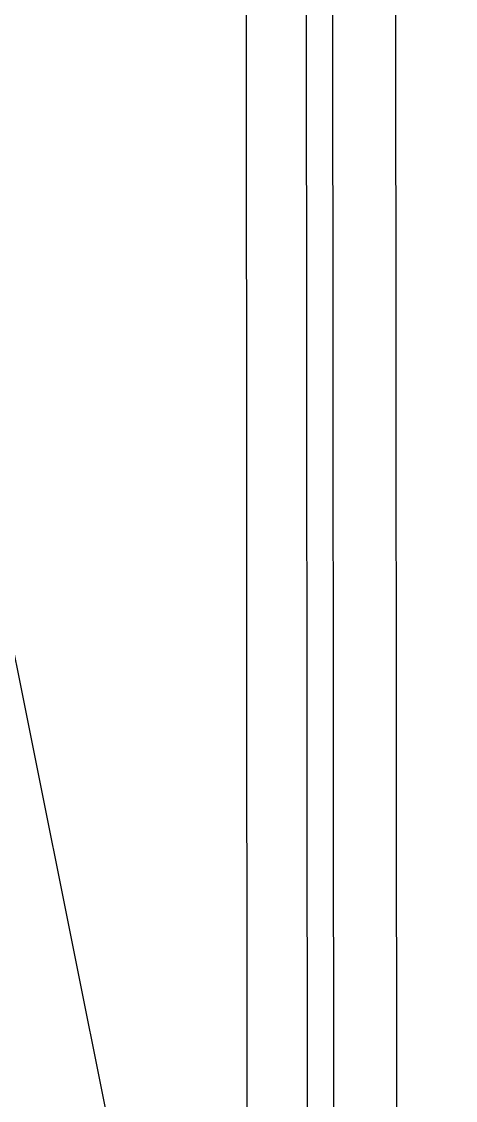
# Model space of a CAD drawing. Extents: x 104.513 to 104.5295, y 28.4567 to 28.4663.
# Drawn here: x 104.51298448 to 104.51298658, y 28.46202165 to 28.46202688 of the extents above; entities that cross this region are included whole.
import ezdxf

# ---------------------------------------------------------------- set-up
doc = ezdxf.new("R2010")
doc.units = 0
doc.header["$MEASUREMENT"] = 0
doc.layers.add('Iso-height_Area', color=7, linetype='Continuous')

msp = doc.modelspace()

# ---------------------------------------------------------------- linework, layer by layer
at = {"layer": 'Iso-height_Area', "color": 0}
for points in [[(104.5129823685, 28.4661489827, 418), (104.5129865915, 28.4617106342, 418), (104.5129990923, 28.4616849584, 418), (104.5130248044, 28.4616795124, 418), (104.5131354604, 28.4616909098, 418), (104.5132283929, 28.4616771592, 418), (104.5133548897, 28.4615962278, 418), (104.5133548897, 28.4615962278, 418), (104.513643118, 28.4613463138, 418), (104.513716881, 28.4611697703, 418), (104.5137516876, 28.4611245082, 418), (104.5137962941, 28.4610886002, 418), (104.513892904, 28.4610594569, 418), (104.5139750974, 28.4610570859, 418), (104.5141101308, 28.4610828376, 418), (104.5149688881, 28.4613509777, 418), (104.5151443775, 28.4614596292, 418), (104.5153911832, 28.4617049187, 418), (104.5156464498, 28.4618660026, 418), (104.5159854537, 28.4622716345, 418), (104.5160716282, 28.4623504133, 418), (104.5162105358, 28.462438276, 418)], [(104.5129823685, 28.4661489827, 420), (104.5129860667, 28.461780276, 420), (104.5129980427, 28.4617369678, 420), (104.5130269077, 28.461722347, 420), (104.5131504972, 28.4617278146, 420), (104.5132614506, 28.4617020576, 420), (104.5134114865, 28.4615962278, 420), (104.5134114865, 28.4615962278, 420), (104.5137024357, 28.4613561356, 420), (104.5137890594, 28.4611608164, 420), (104.5138381066, 28.4611212438, 420), (104.513913515, 28.4610939222, 420), (104.5140870926, 28.4611070512, 420), (104.5148521639, 28.4613441078, 420), (104.5149708983, 28.4613915584, 420), (104.5151238503, 28.4614860367, 420), (104.5153722906, 28.4617332942, 420), (104.5155480494, 28.4618376661, 420), (104.5156234182, 28.4618965984, 420), (104.5159623632, 28.4623006342, 420), (104.516047521, 28.4623810858, 420), (104.5161665453, 28.4624563402, 420)], [(104.5129823685, 28.4661489827, 424), (104.5129861282, 28.4618638133, 424), (104.5129981657, 28.4618212093, 424), (104.5130265593, 28.4618053626, 424), (104.5131876746, 28.4618012185, 424), (104.5133133447, 28.4617615458, 424), (104.5135266012, 28.4615962278, 424), (104.5135266012, 28.4615962278, 424), (104.5137996809, 28.4614197185, 424), (104.5138325164, 28.4613744967, 424), (104.5138967736, 28.4612260356, 424), (104.5139406549, 28.4611879273, 424), (104.5139935076, 28.4611736485, 424), (104.5141051917, 28.4611809553, 424), (104.514264499, 28.4612228119, 424), (104.5149219454, 28.4614441145, 424), (104.5150787145, 28.4615343999, 424), (104.5152920402, 28.4617532646, 424), (104.5154697764, 28.4618597413, 424), (104.5155772937, 28.4619421757, 424), (104.5157685685, 28.4621658696, 424), (104.5159447328, 28.4624115723, 424), (104.5160816124, 28.462505964, 424), (104.5164280368, 28.4626592366, 424)], [(104.5129823685, 28.4661489827, 427), (104.5129856277, 28.4619462792, 427), (104.5129971647, 28.4619024889, 427), (104.5130230168, 28.461883037, 427), (104.5132151336, 28.4618578657, 427), (104.5133224945, 28.4618197155, 427), (104.5136301424, 28.4615962278, 427), (104.5136301424, 28.4615962278, 427), (104.5138109724, 28.4615139674, 427), (104.5138572918, 28.4614801425, 427), (104.5138988779, 28.4614372796, 427), (104.5139904763, 28.46127875, 427), (104.5140712553, 28.4612499177, 427), (104.5141965506, 28.4612606979, 427), (104.5143428426, 28.4612988841, 427), (104.514935086, 28.461506481, 427), (104.5150701101, 28.4615914343, 427), (104.5152508748, 28.4617660468, 427)], [(104.5129823685, 28.4661489827, 429), (104.5129841719, 28.462025142, 429), (104.512994253, 28.4619748995, 429), (104.5130150195, 28.4619502831, 429), (104.5133315097, 28.4618587467, 429), (104.5135861472, 28.4616702598, 429), (104.5137321812, 28.4615962278, 429), (104.5137321812, 28.4615962278, 429), (104.5139034209, 28.4615227835, 429), (104.514043933, 28.4613340763, 429), (104.5141403465, 28.4613068595, 429), (104.5142262767, 28.4613130015, 429), (104.5143891007, 28.4613494713, 429), (104.5148854461, 28.4615204975, 429), (104.5150334036, 28.4616049468, 429), (104.5152216148, 28.4617770039, 429), (104.5154341594, 28.461907393, 429), (104.5155260875, 28.4619853611, 429), (104.5156788457, 28.4621724143, 429), (104.5157302788, 28.4622582317, 429), (104.5157902245, 28.4625004101, 429), (104.5158764381, 28.4625615137, 429), (104.5161706794, 28.4626778292, 429)]]:
    msp.add_polyline3d(points, dxfattribs=at)

doc.saveas('drawing.dxf')
